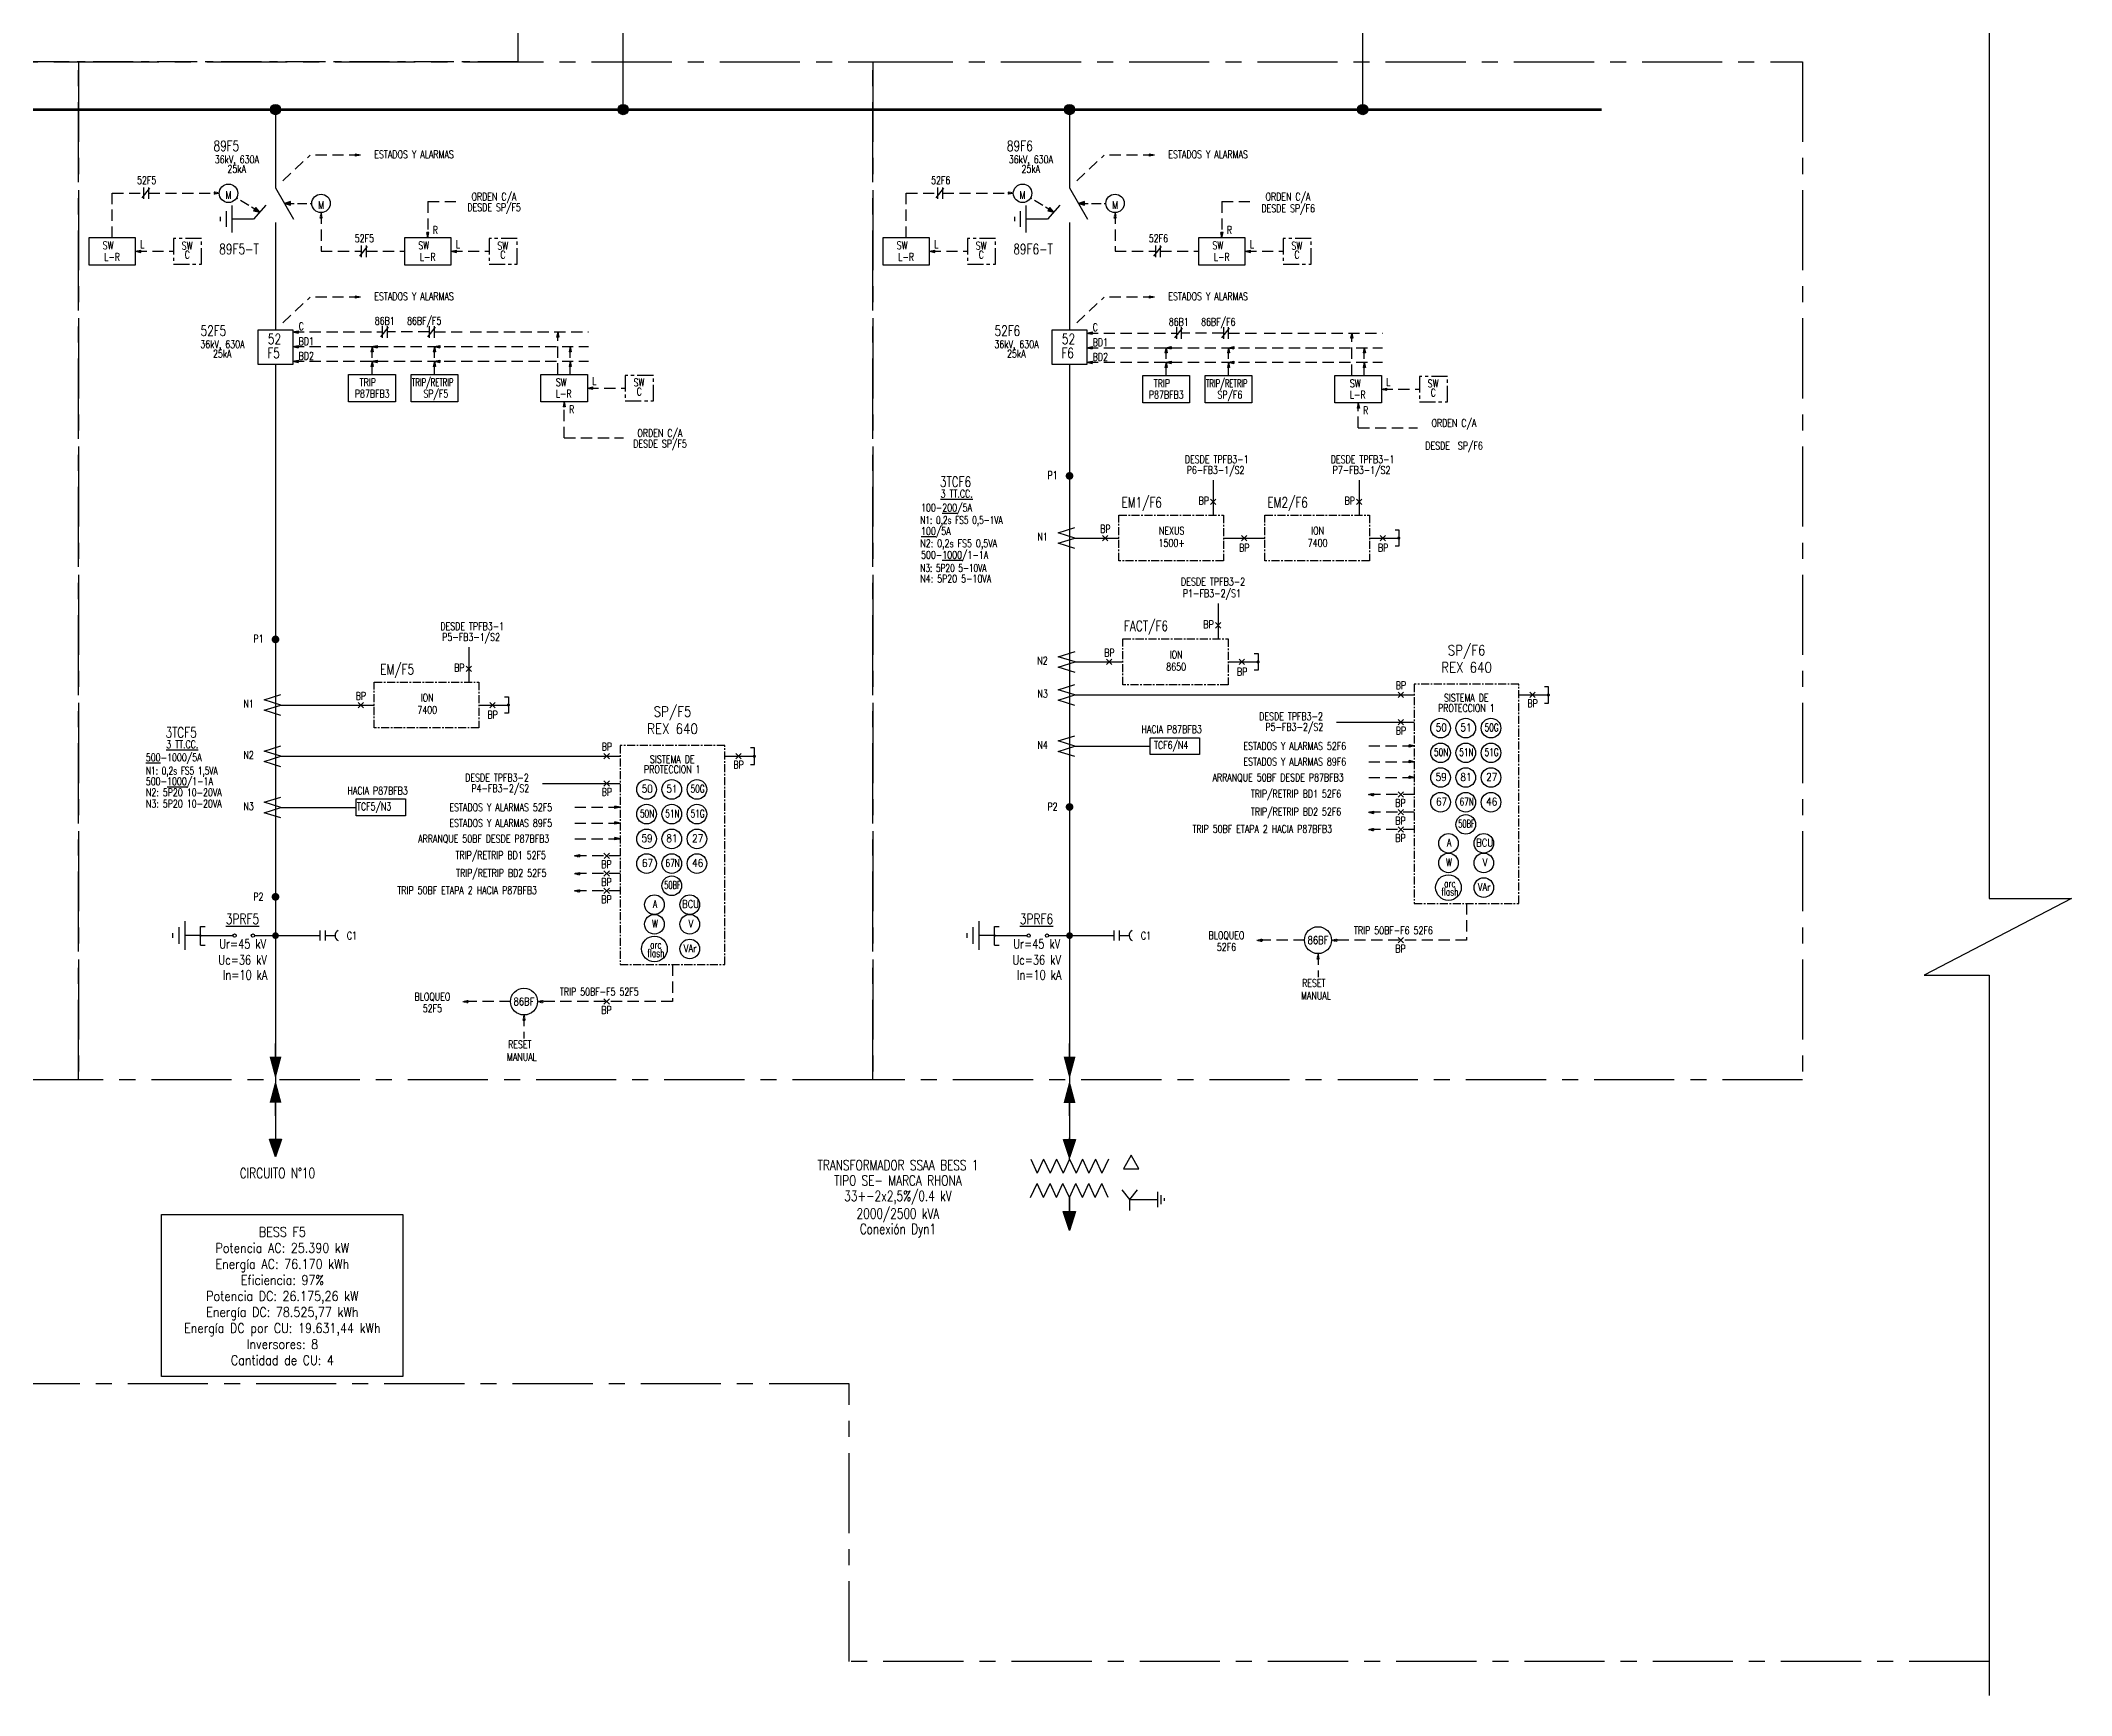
# Model space of a CAD drawing. Header units: millimetres. Extents: x -1355 to 3509, y -1443 to -567.
# Drawn here: x 445.3 to 762, y -1025.5 to -767.4 of the extents above; entities that cross this region are included whole.
import ezdxf
from ezdxf.enums import TextEntityAlignment as Align

# ---------------------------------------------------------------- set-up
doc = ezdxf.new("R2010")
doc.units = ezdxf.units.MM
for name, pattern in [('CENTER', [2, 1.25, -0.25, 0.25, -0.25]), ('HIDDEN', [0.375, 0.25, -0.125]), ('RAYITAS2', [2, 1.5, -0.5])]:
    doc.linetypes.add(name, pattern=pattern)
for name, color, linetype in [('ACEP-E-CABLES', 200, 'Continuous'), ('ACEP-E-CONDUCTOR', 30, 'Continuous'), ('ACEP-E-DATOS', 3, 'Continuous'), ('ACEP-E-EJES', 1, 'CENTER'), ('ACEP-E-EQUIPOS', 7, 'Continuous'), ('ACEP-E-SEGMENTOS', 1, 'HIDDEN'), ('ACEP-E-SIMBOLOGIA', 6, 'Continuous'), ('ACEP-E-TEXTOS', 3, 'Continuous'), ('TEXTOS', 7, 'Continuous')]:
    doc.layers.add(name, color=color, linetype=linetype)
doc.styles.add('Romans_0.85', font='romans.shx', dxfattribs={"width": 0.85})

# ---------------------------------------------------------------- blocks, each defined once
blk = doc.blocks.new('Flecha')
blk.add_hatch(color=256).paths.add_polyline_path([(0, 1.66), (-0.36, 0), (0.36, 0)])
for p, q in [((0, 1.66), (-0.36, 0)), ((-0.36, 0), (0.36, 0)), ((0, 1.66), (0.36, 0))]:
    blk.add_line(p, q)
blk = doc.blocks.new('DIAG-01')
for p, q in [((0, 0), (0, -2.59)), ((-3.5, -2.59), (3.5, -2.59)), ((-2.04, -4.09), (2.04, -4.09)), ((-0.58, -5.59), (0.58, -5.59))]:
    blk.add_line(p, q)
blk = doc.blocks.new('gen004')
blk.add_hatch(color=256).paths.add_polyline_path([(0, 1.16), (-0.38, 0), (0.38, 0)])
blk.add_lwpolyline([(0, 1.16), (-0.38, 0), (0.38, 0)], close=True)
blk = doc.blocks.new('diag-27')
blk.add_lwpolyline([(4.8, 3), (-4.8, 0), (4.8, -3), (-4.8, -6), (4.8, -9)])
blk = doc.blocks.new('DIAG-16')
blk.add_lwpolyline([(-1.82, -4), (0, -4), (0, 4), (-1.82, 4)])
at = {"const_width": 0.75}
blk.add_lwpolyline([(-0.38, 0, 1), (0.38, 0, 1)], format="xyb", close=True, dxfattribs=at)
blk = doc.blocks.new('TRAFO1')
for p, q in [((1806.17, 54.35), (1806.17, 58.29)), ((1799.03, 54.35), (1800.22, 51.8)), ((1801.41, 54.35), (1800.22, 51.8)), ((1801.41, 54.35), (1802.6, 51.8)), ((1803.79, 54.35), (1802.6, 51.8)), ((1803.79, 54.35), (1804.98, 51.8)), ((1806.17, 54.35), (1804.98, 51.8)), ((1806.17, 54.35), (1807.36, 51.8)), ((1808.55, 54.35), (1807.36, 51.8)), ((1808.55, 54.35), (1809.74, 51.8)), ((1810.93, 54.35), (1809.74, 51.8)), ((1810.93, 54.35), (1812.12, 51.8)), ((1813.32, 54.35), (1812.12, 51.8)), ((1799, 47.32), (1800.19, 49.87)), ((1801.38, 47.32), (1800.19, 49.87)), ((1801.38, 47.32), (1802.58, 49.87)), ((1803.77, 47.32), (1802.58, 49.87)), ((1803.77, 47.32), (1804.96, 49.87)), ((1806.15, 47.32), (1804.96, 49.87)), ((1806.15, 47.32), (1807.34, 49.87)), ((1808.53, 47.32), (1807.34, 49.87)), ((1808.53, 47.32), (1809.72, 49.87)), ((1810.91, 47.32), (1809.72, 49.87)), ((1810.91, 47.32), (1812.1, 49.87)), ((1813.29, 47.32), (1812.1, 49.87)), ((1806.15, 43.38), (1806.15, 47.32))]:
    blk.add_line(p, q)

msp = doc.modelspace()

# ---------------------------------------------------------------- hatches: boundary and pattern name
at = {"layer": 'ACEP-E-CABLES'}
h = msp.add_hatch(color=256, dxfattribs=at)
h.dxf.hatch_style = 1
h.paths.add_polyline_path([(481.17, -778.19, 1), (482.76, -778.19, 1)])
h = msp.add_hatch(color=256, dxfattribs=at)
h.dxf.hatch_style = 1
h.paths.add_polyline_path([(481.17, -778.19, 1), (482.76, -778.19, 1)])
h = msp.add_hatch(color=256, dxfattribs=at)
h.dxf.hatch_style = 1
h.paths.add_polyline_path([(535.39, -778.19, 1), (536.98, -778.19, 1)])
h = msp.add_hatch(color=256, dxfattribs=at)
h.dxf.hatch_style = 1
h.paths.add_polyline_path([(535.39, -778.19, 1), (536.98, -778.19, 1)])
h = msp.add_hatch(color=256, dxfattribs=at)
h.dxf.hatch_style = 1
h.paths.add_polyline_path([(605.01, -778.19, 1), (606.6, -778.19, 1)])
h = msp.add_hatch(color=256, dxfattribs=at)
h.dxf.hatch_style = 1
h.paths.add_polyline_path([(605.01, -778.19, 1), (606.6, -778.19, 1)])
h = msp.add_hatch(color=256, dxfattribs=at)
h.dxf.hatch_style = 1
h.paths.add_polyline_path([(650.72, -778.19, 1), (652.32, -778.19, 1)])
h = msp.add_hatch(color=256, dxfattribs=at)
h.dxf.hatch_style = 1
h.paths.add_polyline_path([(650.72, -778.19, 1), (652.32, -778.19, 1)])
at = {"layer": 'ACEP-E-EQUIPOS'}
for points in [[(482.88, -925.93), (481.04, -925.93), (481.96, -929.41)], [(606.73, -925.93), (604.88, -925.93), (605.8, -929.41)], [(482.89, -933.09), (481.04, -933.09), (481.96, -929.61)], [(606.73, -933.12), (604.87, -933.12), (605.8, -929.61)]]:
    msp.add_hatch(color=256, dxfattribs=at).paths.add_polyline_path(points)

# ---------------------------------------------------------------- linework, layer by layer
at = {"layer": 'ACEP-E-CABLES'}
for p, q in [((536.18, -778.19), (536.18, -719.09)), ((651.52, -778.19), (651.52, -719.09)), ((481.96, -778.19), (481.96, -790.39)), ((605.8, -778.19), (605.8, -790.39)), ((481.96, -795.78), (481.96, -812.54)), ((605.8, -795.78), (605.8, -812.54)), ((605.8, -807.95), (605.8, -812.54)), ((481.96, -817.93), (481.96, -938.78)), ((605.8, -817.93), (605.8, -929.53)), ((605.8, -817.93), (605.8, -938.85)), ((470.36, -907.03), (475.33, -907.03)), ((478.69, -907.03), (482.18, -907.03)), ((481.96, -907.03), (488.94, -907.03)), ((489.74, -907.02), (491.25, -907.02)), ((594.21, -907.03), (599.17, -907.03)), ((602.53, -907.03), (606.02, -907.03)), ((605.81, -907.03), (612.78, -907.03)), ((613.58, -907.02), (615.09, -907.02))]:
    msp.add_line(p, q, dxfattribs=at)
msp.add_lwpolyline([(464.18, -950.53), (501.82, -950.53), (501.82, -975.79), (464.18, -975.79)], close=True, dxfattribs=at)
for centre, radius in [((481.96, -778.19), 0.792), ((481.96, -778.19), 0.792), ((536.18, -778.19), 0.799), ((536.18, -778.19), 0.799), ((605.8, -778.19), 0.792), ((605.8, -778.19), 0.792), ((651.52, -778.19), 0.799), ((651.52, -778.19), 0.799)]:
    msp.add_circle(centre, radius, dxfattribs=at)
at = {"layer": 'ACEP-E-CONDUCTOR'}
msp.add_line((605.78, -947.88), (605.78, -953.02), dxfattribs=at)
at = {"layer": 'ACEP-E-CONDUCTOR', "const_width": 0.399}
msp.add_lwpolyline([(210.34, -778.19), (688.77, -778.19)], dxfattribs=at)
at = {"layer": 'ACEP-E-DATOS'}
for points in [[(460.13, -798.17), (452.86, -798.17), (452.86, -802.41), (460.13, -802.41)], [(509.36, -798.17), (502.08, -798.17), (502.08, -802.41), (509.36, -802.41)], [(583.97, -798.17), (576.7, -798.17), (576.7, -802.41), (583.97, -802.41)], [(633.2, -798.17), (625.92, -798.17), (625.92, -802.41), (633.2, -802.41)], [(493.37, -819.51), (500.65, -819.51), (500.65, -823.76), (493.37, -823.76)], [(503.11, -819.51), (510.39, -819.51), (510.39, -823.76), (503.11, -823.76)], [(523.34, -819.51), (530.61, -819.51), (530.61, -823.76), (523.34, -823.76)], [(617.21, -819.68), (624.49, -819.68), (624.49, -823.92), (617.21, -823.92)], [(626.95, -819.68), (634.23, -819.68), (634.23, -823.92), (626.95, -823.92)], [(647.18, -819.68), (654.45, -819.68), (654.45, -823.92), (647.18, -823.92)], [(618.38, -876.16), (626.06, -876.16), (626.06, -878.8), (618.38, -878.8)], [(494.54, -885.72), (502.22, -885.72), (502.22, -888.37), (494.54, -888.37)]]:
    msp.add_lwpolyline(points, close=True, dxfattribs=at)
at = {"layer": 'ACEP-E-EJES', "ltscale": 10}
msp.add_lwpolyline([(749.25, -1020.23), (571.43, -1020.23), (571.43, -976.94), (173.33, -976.94), (173.33, -972.94), (173.33, -585.77), (749.25, -585.77)], dxfattribs=at)
at = {"layer": 'ACEP-E-EJES', "ltscale": 5}
msp.add_lwpolyline([(272.85, -634.92), (519.76, -634.92), (519.76, -770.74), (272.85, -770.74)], close=True, dxfattribs=at)
at = {"layer": 'ACEP-E-EJES', "linetype": 'Continuous', "ltscale": 10}
for points in [[(749.25, -675.56), (749.25, -901.22)], [(749.25, -901.22), (762.05, -901.22), (739.08, -913.19), (749.25, -913.19)], [(749.25, -913.19), (749.25, -1025.54)]]:
    msp.add_lwpolyline(points, dxfattribs=at)
at = {"layer": 'ACEP-E-EJES', "ltscale": 10}
for points in [[(327.41, -770.74), (451.26, -770.74), (451.26, -929.53), (327.41, -929.53)], [(451.26, -770.74), (575.1, -770.74), (575.1, -929.53), (451.26, -929.53)], [(575.1, -770.74), (720.12, -770.74), (720.12, -929.53), (575.1, -929.53)]]:
    msp.add_lwpolyline(points, close=True, dxfattribs=at)
at = {"layer": 'ACEP-E-EJES', "ltscale": 2}
for points in [[(466.03, -802.29), (470.41, -802.29), (470.41, -798.29), (466.03, -798.29)], [(515.26, -802.29), (519.64, -802.29), (519.64, -798.29), (515.26, -798.29)], [(589.87, -802.29), (594.25, -802.29), (594.25, -798.29), (589.87, -798.29)], [(639.1, -802.29), (643.48, -802.29), (643.48, -798.29), (639.1, -798.29)], [(536.51, -823.63), (540.89, -823.63), (540.89, -819.64), (536.51, -819.64)], [(660.36, -823.79), (664.74, -823.79), (664.74, -819.8), (660.36, -819.8)]]:
    msp.add_lwpolyline(points, close=True, dxfattribs=at)
at = {"layer": 'ACEP-E-EJES'}
for points in [[(613.48, -841.47), (629.8, -841.47), (629.8, -848.57), (613.48, -848.57)], [(636.24, -841.47), (652.56, -841.47), (652.56, -848.57), (636.24, -848.57)], [(614.11, -860.76), (630.56, -860.76), (630.56, -867.92), (614.11, -867.92)], [(497.37, -867.51), (513.69, -867.51), (513.69, -874.62), (497.37, -874.62)], [(659.56, -902), (675.88, -902), (675.88, -867.82), (659.56, -867.82)], [(535.72, -911.56), (552.04, -911.56), (552.04, -877.39), (535.72, -877.39)]]:
    msp.add_lwpolyline(points, close=True, dxfattribs=at)
at = {"layer": 'ACEP-E-EQUIPOS'}
for p, q in [((461.14, -791.97), (462.36, -790.46)), ((461.39, -790.32), (461.39, -792.12)), ((462.16, -790.32), (462.16, -792.12)), ((481.96, -790.39), (484.77, -795.26)), ((584.98, -791.97), (586.2, -790.46)), ((585.23, -790.32), (585.23, -792.12)), ((586, -790.32), (586, -792.12)), ((605.8, -790.39), (608.61, -795.26)), ((480.47, -793.11), (478.53, -795.26)), ((604.31, -793.11), (602.37, -795.26)), ((478.53, -795.26), (476.7, -795.26)), ((602.37, -795.26), (600.54, -795.26)), ((495.09, -801.04), (496.31, -799.54)), ((495.34, -799.39), (495.34, -801.19)), ((496.1, -799.39), (496.1, -801.19)), ((618.93, -801.04), (620.15, -799.54)), ((619.18, -799.39), (619.18, -801.19)), ((619.95, -799.39), (619.95, -801.19)), ((479.27, -812.54), (484.66, -812.54)), ((479.27, -817.93), (479.27, -812.54)), ((484.66, -812.54), (484.66, -817.93)), ((498.37, -813.63), (499.58, -812.13)), ((498.61, -811.98), (498.61, -813.78)), ((499.38, -811.98), (499.38, -813.78)), ((505.71, -813.63), (506.92, -812.13)), ((505.95, -811.98), (505.95, -813.78)), ((506.72, -811.98), (506.72, -813.78)), ((603.11, -812.54), (608.5, -812.54)), ((603.11, -817.93), (603.11, -812.54)), ((608.5, -812.54), (608.5, -817.93)), ((622.21, -813.8), (623.42, -812.29)), ((622.46, -812.15), (622.46, -813.94)), ((623.22, -812.15), (623.22, -813.94)), ((629.55, -813.8), (630.76, -812.29)), ((629.8, -812.15), (629.8, -813.94)), ((630.56, -812.15), (630.56, -813.94)), ((484.66, -817.93), (479.27, -817.93)), ((608.5, -817.93), (603.11, -817.93)), ((470.26, -905.59), (470.97, -905.59)), ((470.26, -908.5), (470.26, -905.59)), ((594.1, -905.59), (594.82, -905.59)), ((594.1, -908.5), (594.1, -905.59)), ((470.26, -907.03), (469.54, -907.03)), ((470.26, -908.5), (470.97, -908.5)), ((488.94, -907.81), (488.94, -906.24)), ((489.74, -907.81), (489.74, -906.23)), ((594.1, -907.03), (593.38, -907.03)), ((594.1, -908.5), (594.82, -908.5)), ((612.78, -907.81), (612.78, -906.24)), ((613.58, -907.81), (613.58, -906.23)), ((613.98, -946.68), (615.17, -948.2)), ((616.36, -946.68), (615.17, -948.2)), ((615.17, -948.2), (615.17, -949.89)), ((615.17, -948.2), (618.7, -948.2))]:
    msp.add_line(p, q, dxfattribs=at)
at = {"layer": 'ACEP-E-EQUIPOS', "color": 7}
for p, q in [((627.8, -839.77), (628.63, -838.94)), ((628.63, -839.77), (627.8, -838.94)), ((650.56, -839.77), (651.39, -838.94)), ((651.39, -839.77), (650.56, -838.94)), ((610.95, -845.44), (611.78, -844.6)), ((611.78, -845.44), (610.95, -844.6)), ((632.6, -845.44), (633.43, -844.6)), ((633.43, -845.44), (632.6, -844.6)), ((654.25, -845.44), (655.08, -844.6)), ((655.08, -845.44), (654.25, -844.6)), ((628.55, -859.05), (629.39, -858.21)), ((629.39, -859.05), (628.55, -858.21)), ((611.57, -864.76), (612.4, -863.92)), ((612.4, -864.76), (611.57, -863.92)), ((632.27, -864.76), (633.11, -863.92)), ((633.11, -864.76), (632.27, -863.92)), ((511.69, -865.82), (512.52, -864.98)), ((512.52, -865.82), (511.69, -864.98)), ((494.84, -871.48), (495.67, -870.65)), ((495.67, -871.48), (494.84, -870.65)), ((515.38, -871.48), (516.21, -870.65)), ((516.21, -871.48), (515.38, -870.65)), ((657.04, -869.91), (657.87, -869.07)), ((657.87, -869.91), (657.04, -869.07)), ((677.58, -869.07), (678.41, -869.91)), ((678.41, -869.07), (677.58, -869.91)), ((657.04, -873.32), (657.87, -874.15)), ((657.87, -873.32), (657.04, -874.15)), ((533.19, -879.47), (534.03, -878.64)), ((534.03, -879.47), (533.19, -878.64)), ((552.04, -879.05), (556.64, -879.05)), ((553.73, -878.64), (554.57, -879.47)), ((554.57, -878.64), (553.73, -879.47)), ((533.19, -882.88), (534.03, -883.71)), ((534.03, -882.88), (533.19, -883.71)), ((657.04, -884.59), (657.87, -885.43)), ((657.87, -884.59), (657.04, -885.42)), ((657.87, -887.38), (657.04, -888.21)), ((657.04, -887.38), (657.87, -888.21)), ((657.87, -890.06), (657.04, -890.89)), ((657.04, -890.06), (657.87, -890.89)), ((533.19, -894.16), (534.03, -894.99)), ((534.03, -894.16), (533.2, -894.99)), ((534.03, -896.95), (533.19, -897.78)), ((533.19, -896.95), (534.03, -897.78)), ((534.03, -899.63), (533.19, -900.46)), ((533.19, -899.63), (534.03, -900.46)), ((657.87, -907.33), (657.04, -908.16)), ((657.04, -907.33), (657.87, -908.16)), ((534.03, -916.89), (533.19, -917.72)), ((533.19, -916.89), (534.03, -917.72))]:
    msp.add_line(p, q, dxfattribs=at)
at = {"layer": 'ACEP-E-EQUIPOS'}
for points, const_width in [([(605.8, -835.62, -1), (605.8, -835.02, -1)], 0.599), ([(605.8, -835.02, 1), (605.8, -835.62, 1)], 0.599), ([(481.96, -861.13, -1), (481.96, -860.53, -1)], 0.599), ([(481.96, -860.53, 1), (481.96, -861.13, 1)], 0.599), ([(605.8, -886.66, 1), (605.8, -887.26, 1)], 0.599), ([(481.96, -901.28, -1), (481.96, -900.68, -1)], 0.599), ([(481.96, -900.68, 1), (481.96, -901.28, 1)], 0.599), ([(482.18, -907.03, 1), (481.75, -907.03, 1)], 0.616), ([(606.02, -907.03, 1), (605.59, -907.03, 1)], 0.616)]:
    msp.add_lwpolyline(points, format="xyb", close=True, dxfattribs=dict(at, const_width=const_width))
for points in [[(470.15, -907.03, 1), (470.36, -907.03, 1)], [(593.99, -907.03, 1), (594.21, -907.03, 1)]]:
    msp.add_lwpolyline(points, format="xyb", close=True, dxfattribs=at)
at = {"layer": 'ACEP-E-EQUIPOS', "const_width": 0.278}
for points in [[(481.96, -923.84), (481.96, -925.95)], [(605.8, -923.84), (605.8, -925.95)], [(481.96, -935.16), (481.96, -933.06)], [(605.8, -935.16), (605.8, -933.06)]]:
    msp.add_lwpolyline(points, dxfattribs=at)
at = {"layer": 'ACEP-E-EQUIPOS'}
msp.add_lwpolyline([(615.41, -941.3), (614.21, -943.39), (616.62, -943.39)], close=True, dxfattribs=at)
at = {"layer": 'ACEP-E-EQUIPOS', "color": 7}
for centre, radius in [((663.67, -874.66), 1.53), ((667.6, -874.66), 1.53), ((671.53, -874.66), 1.53), ((663.67, -878.52), 1.53), ((667.6, -878.52), 1.53), ((671.53, -878.52), 1.53), ((539.83, -884.23), 1.53), ((543.76, -884.23), 1.53), ((547.69, -884.23), 1.53), ((663.67, -882.37), 1.53), ((667.6, -882.37), 1.53), ((671.53, -882.37), 1.53), ((539.83, -888.08), 1.53), ((543.76, -888.08), 1.53), ((547.69, -888.08), 1.53), ((663.67, -886.23), 1.53), ((667.6, -886.23), 1.53), ((671.53, -886.23), 1.53), ((667.6, -889.68), 1.53), ((539.83, -891.94), 1.53), ((543.76, -891.94), 1.53), ((547.69, -891.94), 1.53), ((664.9, -892.63), 1.53), ((670.41, -892.63), 1.53), ((539.83, -895.79), 1.53), ((543.76, -895.79), 1.53), ((547.69, -895.79), 1.53), ((664.9, -895.69), 1.53), ((670.41, -895.69), 1.53), ((543.76, -899.25), 1.53), ((664.9, -899.54), 2), ((670.41, -899.54), 1.53), ((541.06, -902.2), 1.53), ((546.57, -902.2), 1.53), ((541.06, -905.25), 1.53), ((546.57, -905.25), 1.53), ((541.06, -909.11), 2), ((546.57, -909.11), 1.53)]:
    msp.add_circle(centre, radius, dxfattribs=at)
at = {"layer": 'ACEP-E-EQUIPOS'}
for centre, radius in [((644.55, -907.74), 2.1), ((475.58, -907.03), 0.253), ((478.43, -907.03), 0.253), ((599.43, -907.03), 0.253), ((602.28, -907.03), 0.253), ((520.71, -917.31), 2.1)]:
    msp.add_circle(centre, radius, dxfattribs=at)
for centre in [(492.13, -907.02), (615.97, -907.02)]:
    msp.add_arc(centre, 0.88, 116.8712, 243.9758, dxfattribs=at)
at = {"layer": 'ACEP-E-SEGMENTOS', "color": 1, "linetype": 'HIDDEN', "ltscale": 7}
for p, q in [((483.09, -789.29), (487.37, -785.3)), ((495.2, -785.3), (487.37, -785.3)), ((606.93, -789.29), (611.21, -785.3)), ((619.04, -785.3), (611.21, -785.3)), ((462.16, -791.22), (473.19, -791.22)), ((586, -791.22), (597.03, -791.22)), ((505.72, -792.53), (510.34, -792.53)), ((505.72, -792.53), (505.72, -798.17)), ((629.56, -792.53), (634.18, -792.53)), ((629.56, -792.53), (629.56, -798.17)), ((460.13, -800.29), (466.03, -800.29)), ((496.1, -800.29), (502.08, -800.29)), ((509.36, -800.29), (515.26, -800.29)), ((583.97, -800.29), (589.87, -800.29)), ((619.95, -800.29), (625.92, -800.29)), ((633.2, -800.29), (639.1, -800.29)), ((483.09, -811.44), (487.37, -807.45)), ((495.2, -807.45), (487.37, -807.45)), ((606.93, -811.44), (611.21, -807.45)), ((619.04, -807.45), (611.21, -807.45)), ((484.66, -812.88), (498.61, -812.88)), ((505.95, -812.88), (499.38, -812.88)), ((506.72, -812.88), (511.56, -812.88)), ((512.32, -812.88), (530.78, -812.88)), ((525.97, -819.51), (525.97, -813.68)), ((608.5, -813.04), (622.46, -813.04)), ((629.8, -813.04), (623.22, -813.04)), ((630.56, -813.04), (635.4, -813.04)), ((636.17, -813.04), (654.62, -813.04)), ((649.81, -819.68), (649.81, -813.84)), ((484.66, -815.16), (530.78, -815.16)), ((497.01, -819.51), (497.01, -815.96)), ((506.75, -819.51), (506.75, -815.96)), ((527.92, -819.51), (527.92, -815.16)), ((608.5, -815.33), (654.62, -815.33)), ((620.85, -819.68), (620.85, -816.13)), ((630.59, -819.68), (630.59, -816.13)), ((651.76, -819.68), (651.76, -815.33)), ((484.66, -817.45), (530.78, -817.45)), ((608.5, -817.61), (654.62, -817.61)), ((530.61, -821.63), (536.51, -821.63)), ((654.45, -821.8), (660.36, -821.8)), ((526.98, -829.4), (526.98, -823.76)), ((650.82, -827.83), (650.82, -823.92)), ((526.98, -829.4), (536.22, -829.4)), ((650.82, -827.83), (660.06, -827.83)), ((652.46, -877.45), (659.56, -877.45)), ((652.46, -879.9), (659.56, -879.9)), ((652.46, -882.36), (659.56, -882.36)), ((659.56, -885.01), (652.42, -885.01)), ((528.62, -887.01), (535.72, -887.01)), ((528.62, -889.47), (535.72, -889.47)), ((659.56, -887.8), (652.42, -887.8)), ((528.62, -891.92), (535.72, -891.92)), ((659.56, -890.48), (652.42, -890.48)), ((535.72, -894.57), (528.58, -894.57)), ((535.72, -897.36), (528.58, -897.36)), ((535.72, -900.04), (528.58, -900.04)), ((667.72, -902), (667.72, -907.74)), ((642.46, -907.74), (635.01, -907.74)), ((667.72, -907.74), (646.65, -907.74)), ((543.88, -911.56), (543.88, -917.31)), ((644.55, -909.84), (644.55, -913.51)), ((518.62, -917.31), (511.17, -917.31)), ((543.88, -917.31), (522.81, -917.31)), ((520.71, -919.4), (520.71, -923.07))]:
    msp.add_line(p, q, dxfattribs=at)
at = {"layer": 'ACEP-E-SEGMENTOS', "linetype": 'Continuous'}
for p, q in [((628.22, -835.97), (628.22, -841.47)), ((650.98, -835.97), (650.98, -841.47)), ((606.64, -845.02), (613.48, -845.02)), ((629.8, -845.02), (636.24, -845.02)), ((652.56, -845.02), (657.15, -845.02)), ((628.97, -855.22), (628.97, -860.76)), ((512.11, -862.02), (512.11, -867.51)), ((606.65, -864.34), (614.11, -864.34)), ((630.56, -864.34), (635.2, -864.34)), ((606.64, -869.49), (659.56, -869.49)), ((675.88, -869.49), (680.48, -869.49)), ((482.8, -871.07), (497.37, -871.07)), ((513.69, -871.06), (518.28, -871.06)), ((647.43, -873.73), (659.56, -873.73)), ((482.8, -879.05), (535.72, -879.05)), ((606.64, -877.48), (618.38, -877.48)), ((523.59, -883.3), (535.72, -883.3)), ((482.8, -887.04), (494.54, -887.04))]:
    msp.add_line(p, q, dxfattribs=at)
at = {"layer": 'ACEP-E-SEGMENTOS', "color": 1, "linetype": 'HIDDEN', "ltscale": 7}
for points in [[(456.49, -798.17), (456.49, -791.22), (461.39, -791.22)], [(580.33, -798.17), (580.33, -791.22), (585.23, -791.22)], [(489.06, -794.26), (489.06, -800.29), (495.29, -800.29)], [(612.9, -794.26), (612.9, -800.29), (619.13, -800.29)]]:
    msp.add_lwpolyline(points, dxfattribs=at)
at = {"layer": 'ACEP-E-SIMBOLOGIA', "linetype": 'RAYITAS2'}
for p, q in [((479.5, -794.18), (475.86, -791.99)), ((483.37, -792.82), (487.62, -792.82)), ((603.34, -794.18), (599.7, -791.99)), ((607.21, -792.82), (611.46, -792.82))]:
    msp.add_line(p, q, dxfattribs=at)
at = {"layer": 'ACEP-E-SIMBOLOGIA'}
for centre in [(474.63, -791.25), (489.06, -792.82), (598.47, -791.25), (612.9, -792.82)]:
    msp.add_circle(centre, 1.44, dxfattribs=at)

# ---------------------------------------------------------------- block references
at = {"layer": 'ACEP-E-CABLES', "rotation": 180}
for p, xscale, yscale, zscale in [((481.96, -938.78), -2.396916303347393, 2.396916303347393, 2.396916303347393), ((605.8, -938.85), -2.4162940895515, 2.4162940895515, 2.4162940895515), ((605.78, -950.07), -2.544178784587456, 2.544178784587456, 2.544178784587456)]:
    msp.add_blockref('gen004', p, dxfattribs=dict(at, xscale=xscale, yscale=yscale, zscale=zscale))
at = {"layer": 'ACEP-E-EQUIPOS'}
for name, p, xscale, yscale, zscale, rotation in [('Flecha', (494.38, -785.3), 0.4943680854853189, 0.4943680854853189, 0.4943680854853189, 270), ('Flecha', (618.22, -785.3), 0.4943680854853189, 0.4943680854853189, 0.4943680854853189, 270), ('DIAG-01', (476.7, -795.26), 0.5992123849531478, 0.5992123849531478, 0.5992123849531478, 270), ('DIAG-01', (600.54, -795.26), 0.5992123849531478, 0.5992123849531478, 0.5992123849531478, 270), ('Flecha', (505.72, -797.35), 0.4943680854852849, 0.4943680854852849, 0.4943680854852849, 180), ('Flecha', (629.56, -797.35), 0.4943680854852849, 0.4943680854852849, 0.4943680854852849, 180), ('Flecha', (460.95, -800.29), 0.4943680854853189, 0.4943680854853189, 0.4943680854853189, 90.00000000000001), ('Flecha', (510.17, -800.29), 0.4943680854853189, 0.4943680854853189, 0.4943680854853189, 90.00000000000001), ('Flecha', (584.79, -800.29), 0.4943680854853189, 0.4943680854853189, 0.4943680854853189, 90.00000000000001), ('Flecha', (634.01, -800.29), 0.4943680854853189, 0.4943680854853189, 0.4943680854853189, 90.00000000000001), ('Flecha', (494.38, -807.45), 0.4943680854853189, 0.4943680854853189, 0.4943680854853189, 270), ('Flecha', (618.22, -807.45), 0.4943680854853189, 0.4943680854853189, 0.4943680854853189, 270), ('Flecha', (485.48, -812.88), -0.4943680854853189, 0.4943680854853189, 0.494368085485304, 90), ('Flecha', (609.32, -813.04), -0.4943680854853189, 0.4943680854853189, 0.494368085485304, 90), ('Flecha', (485.48, -815.16), -0.4943680854853189, 0.4943680854853189, 0.494368085485304, 90), ('Flecha', (497.83, -815.16), -0.4943680854853189, 0.4943680854853189, 0.494368085485304, 90), ('Flecha', (507.57, -815.16), -0.4943680854853189, 0.4943680854853189, 0.494368085485304, 90), ('Flecha', (609.32, -815.33), -0.4943680854853189, 0.4943680854853189, 0.494368085485304, 90), ('Flecha', (621.67, -815.33), -0.4943680854853189, 0.4943680854853189, 0.494368085485304, 90), ('Flecha', (631.41, -815.33), -0.4943680854853189, 0.4943680854853189, 0.494368085485304, 90), ('Flecha', (485.48, -817.45), -0.4943680854853189, 0.4943680854853189, 0.494368085485304, 90), ('Flecha', (497.83, -817.45), -0.4943680854853189, 0.4943680854853189, 0.494368085485304, 90), ('Flecha', (507.57, -817.45), -0.4943680854853189, 0.4943680854853189, 0.494368085485304, 90), ('Flecha', (609.32, -817.61), -0.4943680854853189, 0.4943680854853189, 0.494368085485304, 90), ('Flecha', (621.67, -817.61), -0.4943680854853189, 0.4943680854853189, 0.494368085485304, 90), ('Flecha', (631.41, -817.61), -0.4943680854853189, 0.4943680854853189, 0.494368085485304, 90), ('Flecha', (531.43, -821.63), 0.4943680854853189, 0.4943680854853189, 0.4943680854853189, 89.99999999999999), ('Flecha', (655.27, -821.8), 0.4943680854853189, 0.4943680854853189, 0.4943680854853189, 89.99999999999999), ('diag-27', (605.34, -845.83), -0.2709557560306048, 0.2709557560305594, 0.2709557560305749, 180), ('diag-27', (605.34, -865.16), -0.2731462883841128, 0.2731462883840671, 0.2731462883840827, 180), ('diag-27', (481.5, -871.88), -0.2709557560306048, 0.2709557560305594, 0.2709557560305749, 180), ('diag-27', (605.34, -870.3), -0.2709557560306048, 0.2709557560305594, 0.2709557560305749, 180), ('diag-27', (605.34, -878.29), -0.2709557560306048, 0.2709557560305594, 0.2709557560305749, 180), ('Flecha', (658.75, -877.45), -0.4943680854852849, 0.4943680854853203, 0.4943680854853203, 270), ('diag-27', (481.5, -879.87), -0.2709557560306048, 0.2709557560305594, 0.2709557560305749, 180), ('Flecha', (658.75, -879.9), -0.4943680854852849, 0.4943680854853203, 0.4943680854853203, 270), ('Flecha', (658.75, -882.36), -0.4943680854852849, 0.4943680854853203, 0.4943680854853203, 270), ('diag-27', (481.5, -887.86), -0.2709557560306048, 0.2709557560305594, 0.2709557560305749, 180), ('Flecha', (534.9, -887.01), -0.4943680854852849, 0.4943680854853203, 0.4943680854853203, 270), ('Flecha', (534.9, -889.47), -0.4943680854852849, 0.4943680854853203, 0.4943680854853203, 270), ('Flecha', (534.9, -891.92), -0.4943680854852849, 0.4943680854853203, 0.4943680854853203, 270), ('DIAG-01', (469.54, -907.03), -0.6391776808926473, 0.6391776808926473, 0.639177680892647, 270), ('DIAG-01', (593.38, -907.03), -0.6391776808926473, 0.6391776808926473, 0.639177680892647, 270), ('DIAG-01', (618.7, -948.2), 0.3392238379449989, 0.3392238379449989, 0.3392238379449989, 90)]:
    msp.add_blockref(name, p, dxfattribs=dict(at, xscale=xscale, yscale=yscale, zscale=zscale, rotation=rotation))
for name, p, xscale, yscale, zscale in [('Flecha', (525.97, -813.7), -0.4943680854852849, 0.4943680854853189, 0.4943680854853203), ('Flecha', (649.81, -813.86), -0.4943680854852849, 0.4943680854853189, 0.4943680854853203), ('Flecha', (497.01, -815.98), -0.4943680854852849, 0.4943680854853189, 0.4943680854853203), ('Flecha', (506.75, -815.98), -0.4943680854852849, 0.4943680854853189, 0.4943680854853203), ('Flecha', (527.92, -815.98), -0.4943680854852849, 0.4943680854853189, 0.4943680854853203), ('Flecha', (620.85, -816.15), -0.4943680854852849, 0.4943680854853189, 0.4943680854853203), ('Flecha', (630.59, -816.15), -0.4943680854852849, 0.4943680854853189, 0.4943680854853203), ('Flecha', (651.76, -816.15), -0.4943680854852849, 0.4943680854853189, 0.4943680854853203), ('Flecha', (497.01, -818.27), -0.4943680854852849, 0.4943680854853189, 0.4943680854853203), ('Flecha', (506.75, -818.27), -0.4943680854852849, 0.4943680854853189, 0.4943680854853203), ('Flecha', (527.92, -818.27), -0.4943680854852849, 0.4943680854853189, 0.4943680854853203), ('Flecha', (620.85, -818.43), -0.4943680854852849, 0.4943680854853189, 0.4943680854853203), ('Flecha', (630.59, -818.43), -0.4943680854852849, 0.4943680854853189, 0.4943680854853203), ('Flecha', (651.76, -818.43), -0.4943680854852849, 0.4943680854853189, 0.4943680854853203), ('Flecha', (526.98, -824.57), -0.4943680854852849, 0.4943680854853189, 0.4943680854853203), ('Flecha', (650.82, -824.74), -0.4943680854852849, 0.4943680854853189, 0.4943680854853203), ('TRAFO1', (-925.94, -988.01), 0.8480595948624853, 0.8480595948624853, 0.8480595948624853), ('TRAFO1', (-925.94, -988.01), 0.8480595948624853, 0.8480595948624853, 0.8480595948624853)]:
    msp.add_blockref(name, p, dxfattribs=dict(at, xscale=xscale, yscale=yscale, zscale=zscale))
at = {"layer": 'ACEP-E-EQUIPOS', "color": 7, "rotation": 180}
for p, xscale, yscale, zscale in [((657.15, -845.02), -0.3218636538010988, 0.3218636538011327, 0.3218636538011327), ((635.2, -864.34), -0.3244657492774908, 0.324465749277525, 0.324465749277525), ((518.28, -871.06), -0.3218636538010988, 0.3218636538011327, 0.3218636538011327)]:
    msp.add_blockref('DIAG-16', p, dxfattribs=dict(at, xscale=xscale, yscale=yscale, zscale=zscale))
at = {"layer": 'ACEP-E-EQUIPOS', "color": 7, "xscale": 0.3218636538010988, "yscale": 0.3218636538010988, "zscale": 0.3218636538010988}
for p in [(680.48, -869.49), (556.64, -879.05)]:
    msp.add_blockref('DIAG-16', p, dxfattribs=at)
at = {"layer": 'ACEP-E-SEGMENTOS', "color": 1, "linetype": 'HIDDEN', "ltscale": 7}
for p, xscale, yscale, zscale, rotation in [((472.37, -791.23), 0.4943680854853189, 0.4943680854853189, 0.4943680854853189, 270), ((596.21, -791.23), 0.4943680854853189, 0.4943680854853189, 0.4943680854853189, 270), ((653.24, -885.01), 0.4943680854852849, 0.4943680854852849, 0.4943680854852849, 90.00000000000001), ((653.24, -887.8), 0.4943680854852849, 0.4943680854852849, 0.4943680854852849, 90.00000000000001), ((653.24, -890.48), 0.4943680854852849, 0.4943680854852849, 0.4943680854852849, 90.00000000000001), ((529.4, -894.57), 0.4943680854852849, 0.4943680854852849, 0.4943680854852849, 90.00000000000001), ((529.4, -897.36), 0.4943680854852849, 0.4943680854852849, 0.4943680854852849, 90.00000000000001), ((529.4, -900.04), 0.4943680854852849, 0.4943680854852849, 0.4943680854852849, 90.00000000000001), ((635.82, -907.74), -0.4943680854853203, 0.4943680854853203, 0.4943680854853203, 90), ((647.47, -907.74), -0.4943680854853203, 0.4943680854853203, 0.4943680854853203, 90), ((511.98, -917.31), -0.4943680854853203, 0.4943680854853203, 0.4943680854853203, 90), ((523.63, -917.31), -0.4943680854853203, 0.4943680854853203, 0.4943680854853203, 90)]:
    msp.add_blockref('Flecha', p, dxfattribs=dict(at, xscale=xscale, yscale=yscale, zscale=zscale, rotation=rotation))
for p, xscale, yscale, zscale in [((489.06, -795.08), 0.4943680854853189, 0.4943680854853189, 0.4943680854853189), ((612.9, -795.08), 0.4943680854853189, 0.4943680854853189, 0.4943680854853189), ((644.55, -910.66), 0.4943680854853203, 0.4943680854853203, 0.4943680854853203), ((520.71, -920.22), 0.4943680854853203, 0.4943680854853203, 0.4943680854853203)]:
    msp.add_blockref('Flecha', p, dxfattribs=dict(at, xscale=xscale, yscale=yscale, zscale=zscale))
at = {"layer": 'ACEP-E-SIMBOLOGIA', "linetype": 'RAYITAS2', "xscale": 0.7989721011157976, "yscale": 0.7989721011157976, "zscale": 0.7989721011157976, "rotation": 238.9543722059409}
for p in [(478.71, -793.7), (602.55, -793.7)]:
    msp.add_blockref('gen004', p, dxfattribs=at)
at = {"layer": 'ACEP-E-SIMBOLOGIA', "xscale": 0.7989721011157976, "yscale": 0.7989721011157976, "zscale": 0.7989721011157976, "rotation": 90}
for p in [(484.29, -792.82), (608.14, -792.82)]:
    msp.add_blockref('gen004', p, dxfattribs=at)

# ---------------------------------------------------------------- texts
at = {"insert": (462, -952.5), "char_height": 1.5, "attachment_point": 1, "style": 'Romans_0.85'}
msp.add_mtext_dynamic_manual_height_columns('\\pxqc;BESS F5\\PPotencia AC: 25.390 kW\\PEnergía AC: 76.170 kWh\\PEficiencia: 97%\\PPotencia DC: 26.175,26 kW\\PEnergía DC: 78.525,77 kWh\\PEnergía DC por CU: 19.631,44 kWh\\PInversores: 8\\PCantidad de CU: 4', width=42.0569, gutter_width=12.5, heights=[0], dxfattribs=at)
at = {"layer": 'ACEP-E-TEXTOS', "color": 7, "style": 'Romans_0.85', "width": 0.75}
for s, height, p in [('89F5', 1.598, (474.29, -784.65)), ('89F6', 1.598, (598.05, -784.65)), ('89F5-T', 1.598, (476.28, -800.74)), ('89F6-T', 1.598, (600.12, -800.74)), ('52F5', 1.598, (472.27, -813.48)), ('52F6', 1.598, (596.11, -813.48)), ('3TCF6', 1.598, (588.01, -837.04)), ('3TCF5', 1.598, (467.24, -876.13)), ('CIRCUITO N°10', 1.5979, (482.26, -944.87)), ('TRANSFORMADOR SSAA BESS 1', 1.5979, (579.04, -943.63)), ('TIPO SE- MARCA RHONA', 1.5979, (579.04, -946.03)), ('33+-2x2,5%%%/0.4 kV', 1.5979, (579.04, -948.43)), ('2000/2500 kVA', 1.5979, (579.04, -951.18)), ('Conexión Dyn1', 1.5979, (579.04, -953.58))]:
    msp.add_text(s, height=height, dxfattribs=at).set_placement(p, align=Align.CENTER)
at = {"layer": 'ACEP-E-TEXTOS', "style": 'Romans_0.85', "width": 0.75}
for s, height, p in [('36kV, 630A', 1.198, (475.93, -786.56)), ('ESTADOS Y ALARMAS', 1.1985, (503.57, -785.78)), ('36kV, 630A', 1.198, (599.77, -786.56)), ('ESTADOS Y ALARMAS', 1.1985, (627.41, -785.78)), ('52F5', 1.198, (461.87, -789.81)), ('25kA', 1.198, (475.91, -788.04)), ('52F6', 1.198, (585.71, -789.81)), ('25kA', 1.198, (599.75, -788.04)), ('M', 1.2, (474.63, -792.09)), ('ORDEN C/A', 1.198, (516.03, -792.38)), ('M', 1.2, (598.47, -792.09)), ('ORDEN C/A', 1.198, (639.87, -792.38)), ('M', 1.2, (489.06, -793.66)), ('DESDE SP/F5', 1.1985, (516.06, -794.04)), ('M', 1.2, (612.9, -793.66)), ('DESDE SP/F6', 1.1985, (639.9, -794.2)), ('52F5', 1.198, (495.82, -798.88)), ('R', 1.2, (506.89, -797.57)), ('52F6', 1.198, (619.66, -798.88)), ('R', 1.2, (630.73, -797.57)), ('L', 1.2, (461.18, -799.78)), ('SW', 1.198, (468.18, -800.01)), ('C', 1.2, (468.2, -801.43)), ('L', 1.2, (510.41, -799.78)), ('SW', 1.198, (517.4, -800.01)), ('C', 1.2, (517.43, -801.43)), ('L', 1.2, (585.02, -799.78)), ('SW', 1.198, (592.02, -800.01)), ('C', 1.2, (592.04, -801.43)), ('L', 1.2, (634.25, -799.78)), ('SW', 1.198, (641.24, -800.01)), ('C', 1.2, (641.27, -801.43)), ('ESTADOS Y ALARMAS', 1.1985, (503.57, -807.92)), ('ESTADOS Y ALARMAS', 1.1985, (627.41, -807.92)), ('36kV, 630A', 1.198, (473.69, -815.39)), ('25kA', 1.198, (473.66, -816.87)), ('36kV, 630A', 1.198, (597.53, -815.39)), ('25kA', 1.198, (597.5, -816.87)), ('L', 1.2, (531.66, -821.13)), ('SW', 1.198, (538.66, -821.35)), ('L', 1.2, (655.5, -821.29)), ('C', 1.2, (538.69, -822.77)), ('SW', 1.198, (662.5, -821.51)), ('C', 1.2, (662.53, -822.93)), ('R', 1.2, (528.15, -825.56)), ('R', 1.2, (651.99, -825.72)), ('ORDEN C/A', 1.198, (665.75, -827.68)), ('DESDE SP/F5', 1.1985, (541.93, -830.91)), ('ORDEN C/A', 1.198, (541.91, -829.25)), ('DESDE  SP/F6', 1.1985, (665.77, -831.23)), ('%%U3 TT.CC.', 1.1985, (588.19, -838.7)), ('BP', 1.198, (626.74, -839.8)), ('BP', 1.198, (649.5, -839.8)), ('BP', 1.198, (611.4, -844.18)), ('BP', 1.198, (633.05, -847.13)), ('BP', 1.198, (654.7, -847.13)), ('BP', 1.208, (627.48, -859.08)), ('BP', 1.198, (510.63, -865.85)), ('BP', 1.208, (612.02, -863.49)), ('BP', 1.208, (632.72, -866.47)), ('BP', 1.198, (657.48, -868.6)), ('BP', 1.198, (495.29, -870.23)), ('BP', 1.198, (678.02, -871.41)), ('BP', 1.198, (515.83, -873.18)), ('DESDE TPFB3-2', 1.1985, (640.35, -873.44)), ('P5-FB3-2/S2', 1.1985, (640.86, -875.08)), ('%%U3 TT.CC.', 1.1985, (467.42, -877.79)), ('BP', 1.198, (533.64, -878.17)), ('BP', 1.198, (657.48, -875.65)), ('BP', 1.198, (554.18, -880.97)), ('DESDE TPFB3-2', 1.1985, (516.51, -883)), ('P4-FB3-2/S2', 1.1985, (517.02, -884.65)), ('BP', 1.198, (533.64, -885.21)), ('BP', 1.198, (657.42, -886.92)), ('BP', 1.198, (657.42, -889.71)), ('BP', 1.198, (657.42, -892.39)), ('A', 1.2, (664.99, -893.14)), ('BP', 1.198, (533.58, -896.49)), ('W', 1.2, (664.99, -896.19)), ('BP', 1.198, (533.58, -899.28)), ('BP', 1.198, (533.58, -901.96)), ('A', 1.2, (541.15, -902.7)), ('W', 1.2, (541.15, -905.76)), ('TRIP 50BF-F6 52F6', 1.1985, (656.31, -906.82)), ('Ur=45 kV', 1.5, (476.85, -909.06)), ('C1', 1.198, (493.87, -907.63)), ('Ur=45 kV', 1.5, (600.69, -909.06)), ('C1', 1.198, (617.71, -907.63)), ('BLOQUEO', 1.198, (630.27, -907.59)), ('52F6', 1.198, (630.27, -909.42)), ('BP', 1.198, (657.42, -909.66)), ('Uc=36 kV', 1.5, (476.84, -911.56)), ('Uc=36 kV', 1.5, (600.68, -911.56)), ('In=10 kA', 1.5, (477.23, -913.91)), ('TRIP 50BF-F5 52F5', 1.1985, (532.46, -916.38)), ('In=10 kA', 1.5, (601.08, -913.91)), ('RESET', 1.198, (643.9, -915.03)), ('BLOQUEO', 1.198, (506.43, -917.15)), ('52F5', 1.198, (506.43, -918.99)), ('BP', 1.198, (533.58, -919.22)), ('MANUAL', 1.198, (644.23, -917)), ('RESET', 1.198, (520.06, -924.6)), ('MANUAL', 1.198, (520.39, -926.56))]:
    msp.add_text(s, height=height, dxfattribs=at).set_placement(p, align=Align.CENTER)
at = {"layer": 'ACEP-E-TEXTOS', "style": 'Romans_0.85'}
for s, height, width, p in [('SW', 1.198, 0.75, (455.01, -799.97)), ('SW', 1.198, 0.75, (504.23, -799.97)), ('SW', 1.198, 0.75, (578.85, -799.97)), ('SW', 1.198, 0.75, (628.08, -799.97)), ('86B1', 1.198, 0.75, (497.44, -811.74)), ('86BF/F5', 1.198, 0.75, (502.48, -811.74)), ('86B1', 1.198, 0.75, (621.28, -811.9)), ('86BF/F6', 1.198, 0.75, (626.32, -811.9)), ('C', 1.2, 0.75, (485.58, -812.58)), ('BD1', 1.198, 0.75, (485.57, -814.92)), ('C', 1.2, 0.75, (609.42, -812.74)), ('BD1', 1.198, 0.75, (609.41, -815.08)), ('BD2', 1.198, 0.75, (485.57, -817.2)), ('BD2', 1.198, 0.75, (609.41, -817.36)), ('TRIP', 1.198, 0.75, (495.09, -821.31)), ('TRIP/RETRIP', 1.1985, 0.65, (503.24, -821.31)), ('SW', 1.198, 0.75, (525.68, -821.31)), ('TRIP', 1.198, 0.75, (618.93, -821.48)), ('TRIP/RETRIP', 1.1985, 0.65, (627.08, -821.48)), ('SW', 1.198, 0.75, (649.52, -821.48)), ('DESDE TPFB3-1', 1.1985, 0.75, (623.78, -833.33)), ('DESDE TPFB3-1', 1.1985, 0.75, (646.54, -833.33)), ('P1', 1.198, 0.75, (602.36, -835.81)), ('P6-FB3-1/S2', 1.1985, 0.75, (624.07, -835.02)), ('P7-FB3-1/S2', 1.1985, 0.75, (646.83, -835.02)), ('N1: 0,2s FS5 0,5-1VA', 1.1985, 0.7, (582.53, -842.82)), ('100-%%U200%%U/5A', 1.1985, 0.75, (582.64, -840.88)), ('%%U100%%U/5A', 1.1985, 0.75, (582.64, -844.53)), ('N2: 0,2s FS5 0,5VA', 1.1985, 0.75, (582.53, -846.44)), ('N1', 1.198, 0.75, (600.8, -845.42)), ('500-%%U1000%%U/1-1A', 1.1985, 0.75, (582.64, -848.24)), ('N3: 5P20 5-10VA', 1.1985, 0.7, (582.53, -850.3)), ('N4: 5P20 5-10VA', 1.1985, 0.75, (582.53, -851.95)), ('DESDE TPFB3-2', 1.2081, 0.75, (623.18, -852.43)), ('P1-FB3-2/S1', 1.2081, 0.75, (623.46, -854.26)), ('DESDE TPFB3-1', 1.1985, 0.75, (507.67, -859.37)), ('P1', 1.198, 0.75, (478.52, -861.32)), ('P5-FB3-1/S2', 1.1985, 0.75, (507.96, -861.07)), ('N2', 1.208, 0.75, (600.76, -864.74)), ('N1', 1.198, 0.75, (476.96, -871.47)), ('N3', 1.198, 0.75, (600.8, -869.89)), ('N4', 1.198, 0.75, (600.79, -877.88)), ('HACIA P87BFB3', 1.1985, 0.75, (617.03, -875.44)), ('TCF6/N4', 1.198, 0.75, (618.98, -877.92)), ('%%U500%%U-1000/5A', 1.1985, 0.75, (461.73, -879.84)), ('N2', 1.198, 0.75, (476.96, -879.46)), ('500-%%U1000%%U/1-1A', 1.1985, 0.75, (461.73, -883.57)), ('N1: 0,2s FS5 1,5VA', 1.1985, 0.7, (461.76, -881.91)), ('N2: 5P20 10-20VA', 1.1985, 0.75, (461.76, -885.3)), ('N3: 5P20 10-20VA', 1.1985, 0.75, (461.76, -887.05)), ('N3', 1.198, 0.75, (476.95, -887.45)), ('HACIA P87BFB3', 1.1985, 0.75, (493.19, -885.01)), ('TCF5/N3', 1.198, 0.75, (494.67, -887.49)), ('P2', 1.198, 0.75, (602.36, -887.52)), ('TRIP/RETRIP BD1 52F6', 1.1985, 0.75, (634.07, -885.51)), ('TRIP 50BF ETAPA 2 HACIA P87BFB3', 1.1985, 0.75, (624.97, -890.98)), ('TRIP/RETRIP BD2 52F6', 1.1985, 0.75, (634.08, -888.3)), ('TRIP/RETRIP BD1 52F5', 1.1985, 0.75, (510.04, -895.08)), ('TRIP 50BF ETAPA 2 HACIA P87BFB3', 1.1985, 0.75, (500.97, -900.55)), ('TRIP/RETRIP BD2 52F5', 1.1985, 0.75, (510.12, -897.86)), ('P2', 1.198, 0.75, (478.51, -901.54))]:
    msp.add_text(s, height=height, dxfattribs=dict(at, width=width)).set_placement(p)
at = {"layer": 'ACEP-E-TEXTOS', "style": 'Romans_0.85', "width": 0.75}
for s, p in [('L-R', (457.7, -801.76)), ('L-R', (506.93, -801.76)), ('L-R', (581.54, -801.76)), ('L-R', (630.77, -801.76)), ('P87BFB3', (499.76, -823.1)), ('SP/F5', (508.91, -823.1)), ('L-R', (528.13, -823.1)), ('P87BFB3', (623.6, -823.27)), ('SP/F6', (632.75, -823.27)), ('L-R', (651.97, -823.27))]:
    msp.add_text(s, height=1.198, dxfattribs=at).set_placement(p, align=Align.RIGHT)
at = {"layer": 'ACEP-E-TEXTOS', "color": 7, "style": 'Romans_0.85', "width": 0.75}
for s, p in [('52', (480.77, -814.76)), ('52', (604.61, -814.76)), ('F5', (480.69, -816.96)), ('F6', (604.53, -816.96))]:
    msp.add_text(s, height=1.598, dxfattribs=at).set_placement(p)
for s, height, p in [('EM1/F6', 1.598, (617.05, -839.46)), ('EM2/F6', 1.598, (639.81, -839.46)), ('FACT/F6', 1.611, (617.71, -858.73)), ('EM/F5', 1.598, (500.94, -865.5))]:
    msp.add_text(s, height=height, dxfattribs=at).set_placement(p, align=Align.MIDDLE_CENTER)
at = {"layer": 'ACEP-E-TEXTOS', "style": 'Romans_0.85', "width": 0.75}
for s, height, p in [('NEXUS', 1.198, (621.73, -843.88)), ('1500+', 1.198, (621.73, -845.78)), ('7400', 1.198, (644.49, -845.78)), ('ION', 1.198, (644.49, -843.88)), ('8650', 1.208, (622.43, -865.1)), ('ION', 1.208, (622.43, -863.19)), ('ION', 1.198, (505.62, -869.92)), ('PROTECCION 1', 1.1985, (667.68, -871.54)), ('SISTEMA DE', 1.198, (667.68, -869.94)), ('7400', 1.198, (505.62, -871.83)), ('ESTADOS Y ALARMAS 52F6', 1.1985, (640.93, -877.46)), ('SISTEMA DE', 1.198, (543.84, -879.51)), ('ESTADOS Y ALARMAS 89F6', 1.1985, (640.93, -879.91)), ('PROTECCION 1', 1.1985, (543.84, -881.1)), ('ARRANQUE 50BF DESDE P87BFB3', 1.1985, (638.33, -882.37)), ('ESTADOS Y ALARMAS 52F5', 1.1985, (517.09, -887.02)), ('ESTADOS Y ALARMAS 89F5', 1.1985, (517.09, -889.48)), ('ARRANQUE 50BF DESDE P87BFB3', 1.1985, (514.43, -891.93))]:
    msp.add_text(s, height=height, dxfattribs=at).set_placement(p, align=Align.MIDDLE_CENTER)
at = {"layer": 'ACEP-E-TEXTOS', "color": 7, "style": 'Romans_0.85', "width": 0.75}
for s, p in [('%%U3PRF5', (476.82, -905.71)), ('%%U3PRF6', (600.66, -905.71))]:
    msp.add_text(s, height=1.611, dxfattribs=at).set_placement(p, align=Align.BOTTOM_CENTER)
at = {"layer": 'ACEP-E-TEXTOS', "attachment_point": 2, "style": 'Romans_0.85'}
for s, insert, char_height, width in [('50', (663.77, -873.97), 1.198, 1.9234), ('51', (667.62, -873.97), 1.198, 1.9234), ('{\\W0.7;50G}', (671.63, -873.97), 1.1985, 3.114), ('{\\W0.7;50N}', (663.76, -877.82), 1.1985, 3.1344), ('{\\W0.7;51N}', (667.7, -877.82), 1.1985, 3.1344), ('{\\W0.7;51G}', (671.63, -877.82), 1.1985, 3.114), ('50', (539.93, -883.53), 1.198, 1.9234), ('51', (543.78, -883.53), 1.198, 1.9234), ('{\\W0.7;50G}', (547.79, -883.53), 1.1985, 3.114), ('59', (663.76, -881.68), 1.198, 1.9234), ('81', (667.63, -881.68), 1.198, 1.9234), ('27', (671.65, -881.68), 1.198, 1.9734), ('67', (663.82, -885.53), 1.198, 1.9734), ('{\\W0.7;67N}', (667.74, -885.53), 1.1985, 3.1344), ('46', (671.64, -885.53), 1.198, 1.9271), ('{\\W0.7;50N}', (539.92, -887.39), 1.1985, 3.1344), ('{\\W0.7;51N}', (543.86, -887.39), 1.1985, 3.1344), ('{\\W0.7;51G}', (547.79, -887.39), 1.1985, 3.114), ('{\\W0.6;50BF}', (667.71, -888.99), 1.1985, 3.8654), ('59', (539.92, -891.24), 1.198, 1.9234), ('81', (543.79, -891.24), 1.198, 1.9234), ('27', (547.81, -891.24), 1.198, 1.9734), ('{\\W0.8;BCU}', (670.54, -891.94), 1.1985, 3.2177), ('67', (539.98, -895.1), 1.198, 1.9734), ('{\\W0.7;67N}', (543.9, -895.1), 1.1985, 3.1344), ('46', (547.8, -895.1), 1.198, 1.9271), ('V', (670.6, -895), 1.2, 1.1637), ('{\\W0.6;50BF}', (543.87, -898.55), 1.1985, 3.8654), ('{\\W0.8;VAr}', (670.47, -898.85), 1.1985, 2.8064), ('{\\W0.8;BCU}', (546.7, -901.5), 1.1985, 3.2177), ('V', (546.76, -904.56), 1.2, 1.1637), ('{\\W0.8;VAr}', (546.63, -908.42), 1.1985, 2.8064)]:
    msp.add_mtext(s, dxfattribs=dict(at, insert=insert, char_height=char_height, width=width))
at = {"layer": 'ACEP-E-TEXTOS', "char_height": 1.1985, "width": 3.8302, "attachment_point": 5, "line_spacing_factor": 0.657437, "style": 'Romans_0.85'}
for s, insert in [('{\\W0.7;arc flash}', (665.12, -899.54)), ('{\\W0.7;arc flash}', (541.28, -909.11)), ('{\\W0.8;86BF}', (644.55, -907.74)), ('{\\W0.8;86BF}', (520.71, -917.31))]:
    msp.add_mtext(s, dxfattribs=dict(at, insert=insert))
at = {"layer": 'TEXTOS', "color": 7, "char_height": 1.598, "width": 17.628, "attachment_point": 5, "style": 'Romans_0.85'}
for s, insert in [('SP/F6\\PREX 640', (667.72, -863.86)), ('SP/F5\\PREX 640', (543.88, -873.43))]:
    msp.add_mtext(s, dxfattribs=dict(at, insert=insert))

doc.saveas('drawing.dxf')
